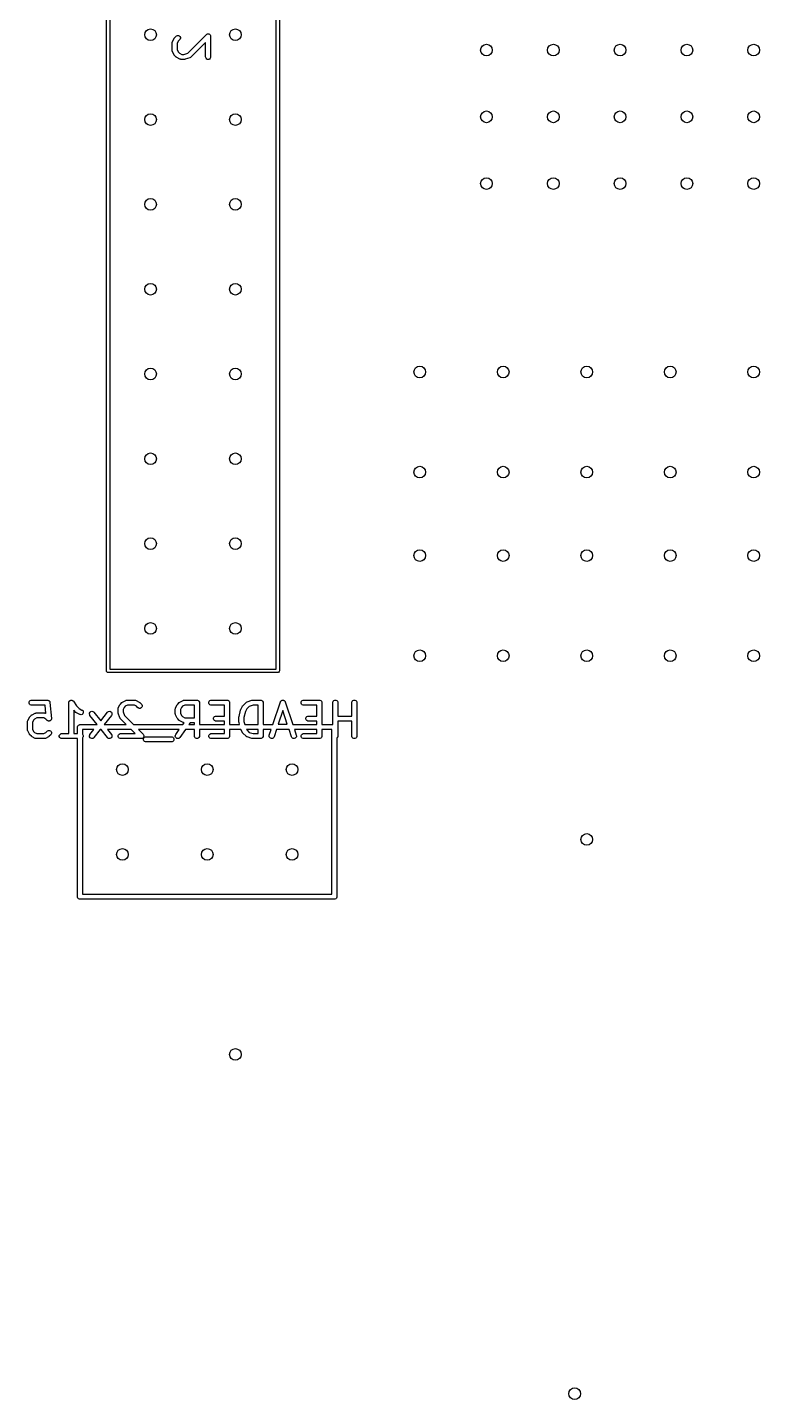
# Model space of a CAD drawing. Extents: x -1.03 to -0.06, y 0.08 to 3.3.
# Drawn here: x -1.025 to -0.162, y 0.082 to 1.699 of the extents above; entities that cross this region are included whole.
import ezdxf

# ---------------------------------------------------------------- set-up
doc = ezdxf.new("R2010")
doc.units = 0
doc.header["$MEASUREMENT"] = 0
doc.layers.add('BLACK', color=7, linetype='CONTINUOUS')

msp = doc.modelspace()

# ---------------------------------------------------------------- linework, layer by layer
at = {"layer": 'BLACK', "linetype": 'CONTINUOUS'}
for p, q in [((-0.7323, 0.9427), (-0.7323, 2.4388)), ((-0.7283, 2.4407), (-0.7283, 0.9407)), ((-0.9323, 0.9407), (-0.9323, 2.4014)), ((-0.9283, 2.4006), (-0.9283, 0.9427)), ((-0.8546, 1.6822), (-0.8544, 1.6827)), ((-0.8544, 1.6827), (-0.8525, 1.6864)), ((-0.8525, 1.6864), (-0.8524, 1.6867)), ((-0.8524, 1.6867), (-0.8524, 1.6868)), ((-0.8524, 1.6868), (-0.8523, 1.6868)), ((-0.8523, 1.6868), (-0.8522, 1.6869)), ((-0.8522, 1.687), (-0.852, 1.6872)), ((-0.8522, 1.6869), (-0.8522, 1.687)), ((-0.852, 1.6872), (-0.8501, 1.6891)), ((-0.8501, 1.6891), (-0.8497, 1.6895)), ((-0.8497, 1.6895), (-0.8486, 1.6899)), ((-0.8475, 1.6834), (-0.8488, 1.6807)), ((-0.8486, 1.6899), (-0.8475, 1.6899)), ((-0.8475, 1.6899), (-0.8464, 1.6895)), ((-0.8459, 1.6849), (-0.8475, 1.6834)), ((-0.8464, 1.6895), (-0.8456, 1.6886)), ((-0.8456, 1.6854), (-0.8459, 1.6849)), ((-0.8456, 1.6886), (-0.8451, 1.6876)), ((-0.8451, 1.6864), (-0.8456, 1.6854)), ((-0.8451, 1.6876), (-0.8451, 1.6864)), ((-0.8365, 1.669), (-0.8145, 1.691)), ((-0.8145, 1.691), (-0.814, 1.6913)), ((-0.814, 1.6913), (-0.8133, 1.6916)), ((-0.8133, 1.6916), (-0.813, 1.6918)), ((-0.813, 1.6918), (-0.8118, 1.6918)), ((-0.8118, 1.6918), (-0.8108, 1.6913)), ((-0.8108, 1.6913), (-0.81, 1.6905)), ((-0.81, 1.6905), (-0.8097, 1.6899)), ((-0.8097, 1.6899), (-0.8095, 1.6894)), ((-0.8095, 1.6894), (-0.8095, 1.6889)), ((-0.8095, 1.6889), (-0.8095, 1.6645)), ((-0.8547, 1.6814), (-0.8547, 1.682)), ((-0.8547, 1.682), (-0.8546, 1.682)), ((-0.8547, 1.672), (-0.8547, 1.6814)), ((-0.8547, 1.6714), (-0.8547, 1.672)), ((-0.8546, 1.6713), (-0.8547, 1.6714)), ((-0.8546, 1.682), (-0.8546, 1.6822)), ((-0.8546, 1.6712), (-0.8546, 1.6713)), ((-0.8544, 1.6707), (-0.8546, 1.6712)), ((-0.8525, 1.6669), (-0.8544, 1.6707)), ((-0.8524, 1.6667), (-0.8525, 1.6669)), ((-0.8524, 1.6666), (-0.8524, 1.6667)), ((-0.8523, 1.6665), (-0.8524, 1.6666)), ((-0.8522, 1.6664), (-0.8523, 1.6665)), ((-0.852, 1.6662), (-0.8522, 1.6664)), ((-0.8522, 1.6664), (-0.8522, 1.6664)), ((-0.8488, 1.6807), (-0.8488, 1.6727)), ((-0.8488, 1.6727), (-0.8475, 1.67)), ((-0.8475, 1.67), (-0.8463, 1.6688)), ((-0.8463, 1.6688), (-0.8436, 1.6675)), ((-0.8436, 1.6675), (-0.841, 1.6675)), ((-0.841, 1.6675), (-0.8365, 1.669)), ((-0.8154, 1.6817), (-0.8328, 1.6643)), ((-0.8154, 1.6645), (-0.8154, 1.6817)), ((-0.8501, 1.6643), (-0.852, 1.6662)), ((-0.8499, 1.6641), (-0.8501, 1.6643)), ((-0.8498, 1.664), (-0.8499, 1.6641)), ((-0.8497, 1.6639), (-0.8498, 1.664)), ((-0.8498, 1.664), (-0.8498, 1.664)), ((-0.8496, 1.6639), (-0.8497, 1.6639)), ((-0.8493, 1.6637), (-0.8496, 1.6639)), ((-0.8456, 1.6619), (-0.8493, 1.6637)), ((-0.8451, 1.6617), (-0.8456, 1.6619)), ((-0.845, 1.6616), (-0.8451, 1.6617)), ((-0.8449, 1.6616), (-0.845, 1.6616)), ((-0.8443, 1.6615), (-0.8449, 1.6616)), ((-0.8405, 1.6615), (-0.8443, 1.6615)), ((-0.8402, 1.6616), (-0.8405, 1.6615)), ((-0.8401, 1.6616), (-0.8402, 1.6616)), ((-0.8402, 1.6616), (-0.8402, 1.6616)), ((-0.84, 1.6616), (-0.8401, 1.6616)), ((-0.8399, 1.6616), (-0.84, 1.6616)), ((-0.8396, 1.6617), (-0.8399, 1.6616)), ((-0.834, 1.6636), (-0.8396, 1.6617)), ((-0.8334, 1.6638), (-0.834, 1.6636)), ((-0.8333, 1.6639), (-0.8334, 1.6639)), ((-0.8334, 1.6639), (-0.8334, 1.6638)), ((-0.8328, 1.6643), (-0.8333, 1.6639)), ((-0.8153, 1.6639), (-0.8154, 1.6645)), ((-0.8149, 1.6629), (-0.8153, 1.6639)), ((-0.814, 1.662), (-0.8149, 1.6629)), ((-0.813, 1.6616), (-0.814, 1.662)), ((-0.8118, 1.6616), (-0.813, 1.6616)), ((-0.8108, 1.662), (-0.8118, 1.6616)), ((-0.81, 1.6629), (-0.8108, 1.662)), ((-0.8095, 1.6639), (-0.81, 1.6629)), ((-0.8095, 1.6645), (-0.8095, 1.6639)), ((-0.9321, 0.94), (-0.9323, 0.9407)), ((-0.9311, 0.9389), (-0.9321, 0.94)), ((-0.9303, 0.9388), (-0.9311, 0.9389)), ((-0.7303, 0.9388), (-0.9303, 0.9388)), ((-0.9283, 0.9427), (-0.7323, 0.9427)), ((-0.7296, 0.9389), (-0.7303, 0.9388)), ((-0.7285, 0.94), (-0.7296, 0.9389)), ((-0.7283, 0.9407), (-0.7285, 0.94)), ((-1.0222, 0.9056), (-1.0212, 0.9061)), ((-1.0212, 0.9061), (-1.0206, 0.9061)), ((-1.0206, 0.9061), (-1.0019, 0.9061)), ((-1.0019, 0.9061), (-1.0016, 0.9061)), ((-1.0016, 0.9061), (-1.0016, 0.9061)), ((-1.0016, 0.9061), (-1.0015, 0.9061)), ((-1.0015, 0.9061), (-1.0013, 0.9061)), ((-1.0013, 0.9061), (-1.0009, 0.9059)), ((-0.9749, 0.9059), (-0.9746, 0.9059)), ((-0.9746, 0.9059), (-0.9743, 0.9061)), ((-0.9743, 0.9061), (-0.974, 0.9061)), ((-0.974, 0.9061), (-0.9737, 0.9061)), ((-0.9737, 0.9061), (-0.9734, 0.9061)), ((-0.9734, 0.9061), (-0.9732, 0.9061)), ((-0.9732, 0.9061), (-0.9729, 0.9059)), ((-0.9729, 0.9059), (-0.9726, 0.9059)), ((-0.9094, 0.9058), (-0.9089, 0.906)), ((-0.9089, 0.906), (-0.9088, 0.906)), ((-0.9088, 0.906), (-0.9087, 0.9061)), ((-0.9087, 0.9061), (-0.9081, 0.9061)), ((-0.9081, 0.9061), (-0.8987, 0.9061)), ((-0.8987, 0.9061), (-0.8982, 0.9061)), ((-0.8982, 0.9061), (-0.8981, 0.906)), ((-0.8981, 0.906), (-0.898, 0.906)), ((-0.898, 0.906), (-0.8974, 0.9058)), ((-0.8419, 0.9058), (-0.8414, 0.906)), ((-0.8414, 0.906), (-0.8413, 0.906)), ((-0.8413, 0.906), (-0.8412, 0.9061)), ((-0.8412, 0.9061), (-0.8406, 0.9061)), ((-0.8406, 0.9061), (-0.8256, 0.9061)), ((-0.8256, 0.9061), (-0.8251, 0.9061)), ((-0.8251, 0.9061), (-0.824, 0.9056)), ((-0.8104, 0.9056), (-0.8093, 0.9061)), ((-0.8093, 0.9061), (-0.8088, 0.9061)), ((-0.8088, 0.9061), (-0.79, 0.9061)), ((-0.79, 0.9061), (-0.7894, 0.9061)), ((-0.7894, 0.9061), (-0.7884, 0.9056)), ((-0.7666, 0.9041), (-0.7609, 0.906)), ((-0.7609, 0.906), (-0.7607, 0.906)), ((-0.7607, 0.906), (-0.7606, 0.9061)), ((-0.7606, 0.9061), (-0.7605, 0.9061)), ((-0.7605, 0.9061), (-0.7604, 0.9061)), ((-0.7604, 0.9061), (-0.7603, 0.9061)), ((-0.7603, 0.9061), (-0.76, 0.9061)), ((-0.76, 0.9061), (-0.7506, 0.9061)), ((-0.7506, 0.9061), (-0.7501, 0.9061)), ((-0.7501, 0.9061), (-0.749, 0.9056)), ((-0.7255, 0.9058), (-0.7252, 0.906)), ((-0.7252, 0.906), (-0.725, 0.906)), ((-0.725, 0.906), (-0.7248, 0.9061)), ((-0.7248, 0.9061), (-0.7244, 0.9061)), ((-0.7244, 0.9061), (-0.724, 0.9061)), ((-0.724, 0.9061), (-0.7238, 0.906)), ((-0.7238, 0.906), (-0.7236, 0.906)), ((-0.7236, 0.906), (-0.7233, 0.9058)), ((-0.7017, 0.9056), (-0.7006, 0.9061)), ((-0.7006, 0.9061), (-0.7, 0.9061)), ((-0.7, 0.9061), (-0.6813, 0.9061)), ((-0.6813, 0.9061), (-0.6807, 0.9061)), ((-0.6807, 0.9061), (-0.6796, 0.9056)), ((-0.6642, 0.9056), (-0.6631, 0.9061)), ((-0.6631, 0.9061), (-0.6619, 0.9061)), ((-0.6619, 0.9061), (-0.6609, 0.9056)), ((-0.6417, 0.9056), (-0.6406, 0.9061)), ((-0.6406, 0.9061), (-0.6395, 0.9061)), ((-0.6395, 0.9061), (-0.6384, 0.9056)), ((-1.0235, 0.9037), (-1.0231, 0.9048)), ((-1.0235, 0.9026), (-1.0235, 0.9037)), ((-1.0231, 0.9015), (-1.0235, 0.9026)), ((-1.0231, 0.9048), (-1.0222, 0.9056)), ((-1.0222, 0.9007), (-1.0231, 0.9015)), ((-1.0212, 0.9003), (-1.0222, 0.9007)), ((-1.0206, 0.9002), (-1.0212, 0.9003)), ((-1.0045, 0.9002), (-1.0206, 0.9002)), ((-1.02, 0.8889), (-1.0163, 0.8908)), ((-1.0163, 0.8908), (-1.0158, 0.891)), ((-1.0158, 0.891), (-1.0157, 0.891)), ((-1.0157, 0.891), (-1.0156, 0.8911)), ((-1.0156, 0.8911), (-1.015, 0.8911)), ((-1.015, 0.8911), (-1.0056, 0.8911)), ((-1.0056, 0.8911), (-1.005, 0.8911)), ((-1.005, 0.8911), (-1.0049, 0.891)), ((-1.0049, 0.891), (-1.0048, 0.891)), ((-1.0048, 0.891), (-1.0043, 0.8908)), ((-1.0036, 0.8904), (-1.0045, 0.9002)), ((-1.0043, 0.8908), (-1.0036, 0.8904)), ((-1.0009, 0.9059), (-1.0005, 0.9058)), ((-1.0005, 0.9058), (-1.0004, 0.9057)), ((-1.0004, 0.9057), (-1.0002, 0.9056)), ((-1.0002, 0.9056), (-0.9999, 0.9053)), ((-0.9999, 0.9053), (-0.9996, 0.905)), ((-0.9996, 0.905), (-0.9995, 0.9049)), ((-0.9995, 0.9049), (-0.9994, 0.9048)), ((-0.9994, 0.9048), (-0.9992, 0.9044)), ((-0.9992, 0.9044), (-0.999, 0.904)), ((-0.999, 0.904), (-0.999, 0.9038)), ((-0.999, 0.9038), (-0.999, 0.9037)), ((-0.999, 0.9037), (-0.999, 0.9037)), ((-0.999, 0.9037), (-0.9989, 0.9035)), ((-0.9989, 0.9035), (-0.997, 0.8847)), ((-0.9767, 0.9032), (-0.9766, 0.9037)), ((-0.9767, 0.8667), (-0.9767, 0.9032)), ((-0.9767, 0.9032), (-0.9767, 0.9032)), ((-0.9767, 0.9032), (-0.9767, 0.9032)), ((-0.9767, 0.9032), (-0.9767, 0.9032)), ((-0.9766, 0.9037), (-0.9765, 0.904)), ((-0.9765, 0.9043), (-0.9763, 0.9045)), ((-0.9765, 0.904), (-0.9765, 0.9043)), ((-0.9763, 0.9045), (-0.9762, 0.9048)), ((-0.9762, 0.9048), (-0.976, 0.905)), ((-0.976, 0.905), (-0.9758, 0.9052)), ((-0.9758, 0.9052), (-0.9756, 0.9054)), ((-0.9756, 0.9054), (-0.9754, 0.9056)), ((-0.9754, 0.9056), (-0.9751, 0.9057)), ((-0.9751, 0.9057), (-0.9749, 0.9059)), ((-0.9726, 0.9059), (-0.9724, 0.9057)), ((-0.9724, 0.9057), (-0.9721, 0.9056)), ((-0.9721, 0.9056), (-0.9719, 0.9054)), ((-0.9719, 0.9054), (-0.9716, 0.9052)), ((-0.9716, 0.9052), (-0.9713, 0.9048)), ((-0.9713, 0.9048), (-0.9713, 0.9048)), ((-0.9713, 0.9048), (-0.9713, 0.9048)), ((-0.9713, 0.9048), (-0.9713, 0.9048)), ((-0.9713, 0.9048), (-0.9677, 0.8994)), ((-0.9683, 0.8917), (-0.9708, 0.8942)), ((-0.9708, 0.8942), (-0.9708, 0.8667)), ((-0.9681, 0.8915), (-0.9683, 0.8917)), ((-0.968, 0.8915), (-0.9681, 0.8915)), ((-0.968, 0.8914), (-0.968, 0.8915)), ((-0.9679, 0.8913), (-0.968, 0.8914)), ((-0.9678, 0.8913), (-0.9679, 0.8913)), ((-0.9676, 0.8911), (-0.9678, 0.8913)), ((-0.9677, 0.8994), (-0.9645, 0.8962)), ((-0.9638, 0.8893), (-0.9676, 0.8911)), ((-0.9645, 0.8962), (-0.9612, 0.8945)), ((-0.9612, 0.8945), (-0.9607, 0.8942)), ((-0.9602, 0.8901), (-0.961, 0.8893)), ((-0.9607, 0.8942), (-0.9599, 0.8934)), ((-0.9596, 0.8911), (-0.9602, 0.8901)), ((-0.9599, 0.8934), (-0.9596, 0.8923)), ((-0.9596, 0.8923), (-0.9596, 0.8911)), ((-0.9523, 0.8898), (-0.9522, 0.891)), ((-0.952, 0.8887), (-0.9523, 0.8898)), ((-0.9522, 0.891), (-0.9516, 0.892)), ((-0.9516, 0.892), (-0.9507, 0.8927)), ((-0.9507, 0.8927), (-0.9496, 0.893)), ((-0.9496, 0.893), (-0.9484, 0.8928)), ((-0.9484, 0.8928), (-0.9474, 0.8923)), ((-0.9474, 0.8923), (-0.947, 0.8919)), ((-0.947, 0.8919), (-0.9391, 0.8817)), ((-0.9391, 0.8817), (-0.9311, 0.8919)), ((-0.9311, 0.8919), (-0.9307, 0.8923)), ((-0.9307, 0.8923), (-0.9297, 0.8928)), ((-0.9297, 0.8928), (-0.9285, 0.893)), ((-0.9285, 0.893), (-0.9274, 0.8927)), ((-0.9274, 0.8927), (-0.9265, 0.892)), ((-0.9265, 0.892), (-0.9259, 0.891)), ((-0.9258, 0.8898), (-0.9261, 0.8887)), ((-0.9259, 0.891), (-0.9258, 0.8898)), ((-0.9186, 0.8957), (-0.9185, 0.8962)), ((-0.9186, 0.8919), (-0.9186, 0.8957)), ((-0.9185, 0.8916), (-0.9186, 0.8919)), ((-0.9185, 0.8964), (-0.9183, 0.897)), ((-0.9185, 0.8963), (-0.9185, 0.8964)), ((-0.9185, 0.8962), (-0.9185, 0.8963)), ((-0.9185, 0.8915), (-0.9185, 0.8916)), ((-0.9185, 0.8914), (-0.9185, 0.8915)), ((-0.9185, 0.8913), (-0.9185, 0.8914)), ((-0.9184, 0.891), (-0.9185, 0.8913)), ((-0.9185, 0.8913), (-0.9185, 0.8913)), ((-0.9165, 0.8854), (-0.9184, 0.891)), ((-0.9183, 0.897), (-0.9164, 0.9007)), ((-0.9164, 0.9007), (-0.9162, 0.901)), ((-0.9162, 0.901), (-0.9161, 0.9011)), ((-0.9162, 0.901), (-0.9162, 0.901)), ((-0.9161, 0.9012), (-0.916, 0.9013)), ((-0.9161, 0.9011), (-0.9161, 0.9012)), ((-0.916, 0.9013), (-0.9158, 0.9015)), ((-0.9158, 0.9015), (-0.914, 0.9034)), ((-0.914, 0.9034), (-0.9137, 0.9036)), ((-0.9137, 0.9036), (-0.9136, 0.9037)), ((-0.9137, 0.9036), (-0.9137, 0.9036)), ((-0.9136, 0.9037), (-0.9135, 0.9037)), ((-0.9135, 0.9037), (-0.9134, 0.9038)), ((-0.9134, 0.9038), (-0.9132, 0.9039)), ((-0.9132, 0.9039), (-0.9094, 0.9058)), ((-0.9113, 0.8977), (-0.9127, 0.895)), ((-0.9127, 0.895), (-0.9127, 0.8924)), ((-0.9127, 0.8924), (-0.9112, 0.8879)), ((-0.9101, 0.8989), (-0.9113, 0.8977)), ((-0.9074, 0.9002), (-0.9101, 0.8989)), ((-0.8994, 0.9002), (-0.9074, 0.9002)), ((-0.8967, 0.8989), (-0.8994, 0.9002)), ((-0.8974, 0.9058), (-0.8937, 0.9039)), ((-0.8952, 0.8973), (-0.8967, 0.8989)), ((-0.8948, 0.897), (-0.8952, 0.8973)), ((-0.8937, 0.8965), (-0.8948, 0.897)), ((-0.8937, 0.9039), (-0.8934, 0.9038)), ((-0.8925, 0.8965), (-0.8937, 0.8965)), ((-0.8934, 0.9038), (-0.8934, 0.9037)), ((-0.8934, 0.9037), (-0.8933, 0.9037)), ((-0.8933, 0.9037), (-0.8932, 0.9036)), ((-0.8932, 0.9036), (-0.8931, 0.9036)), ((-0.8931, 0.9036), (-0.8929, 0.9034)), ((-0.8929, 0.9034), (-0.891, 0.9015)), ((-0.8915, 0.897), (-0.8925, 0.8965)), ((-0.8907, 0.8978), (-0.8915, 0.897)), ((-0.891, 0.9015), (-0.8907, 0.901)), ((-0.8907, 0.901), (-0.8902, 0.9)), ((-0.8902, 0.8988), (-0.8907, 0.8978)), ((-0.8902, 0.9), (-0.8902, 0.8988)), ((-0.8511, 0.8957), (-0.851, 0.8962)), ((-0.8511, 0.89), (-0.8511, 0.8957)), ((-0.851, 0.8895), (-0.8511, 0.89)), ((-0.851, 0.8964), (-0.8508, 0.897)), ((-0.851, 0.8963), (-0.851, 0.8964)), ((-0.851, 0.8962), (-0.851, 0.8963)), ((-0.8508, 0.897), (-0.8489, 0.9007)), ((-0.8489, 0.9007), (-0.8487, 0.901)), ((-0.8487, 0.901), (-0.8486, 0.9011)), ((-0.8487, 0.901), (-0.8487, 0.901)), ((-0.8486, 0.9012), (-0.8485, 0.9013)), ((-0.8486, 0.9011), (-0.8486, 0.9012)), ((-0.8485, 0.9013), (-0.8483, 0.9015)), ((-0.8483, 0.9015), (-0.8465, 0.9034)), ((-0.8465, 0.9034), (-0.8462, 0.9036)), ((-0.8462, 0.9036), (-0.8461, 0.9037)), ((-0.8462, 0.9036), (-0.8462, 0.9036)), ((-0.8461, 0.9037), (-0.846, 0.9037)), ((-0.846, 0.9037), (-0.8459, 0.9038)), ((-0.8459, 0.9038), (-0.8457, 0.9039)), ((-0.8457, 0.9039), (-0.8419, 0.9058)), ((-0.8438, 0.8977), (-0.8452, 0.895)), ((-0.8452, 0.895), (-0.8452, 0.8907)), ((-0.8452, 0.8907), (-0.8438, 0.888)), ((-0.8426, 0.8989), (-0.8438, 0.8977)), ((-0.8399, 0.9002), (-0.8426, 0.8989)), ((-0.8286, 0.9002), (-0.8399, 0.9002)), ((-0.8286, 0.8855), (-0.8286, 0.9002)), ((-0.824, 0.9056), (-0.8232, 0.9048)), ((-0.8232, 0.9048), (-0.8227, 0.9037)), ((-0.8227, 0.9037), (-0.8227, 0.9032)), ((-0.8227, 0.9032), (-0.8227, 0.8773)), ((-0.8117, 0.9037), (-0.8112, 0.9048)), ((-0.8117, 0.9026), (-0.8117, 0.9037)), ((-0.8112, 0.9015), (-0.8117, 0.9026)), ((-0.8112, 0.9048), (-0.8104, 0.9056)), ((-0.8104, 0.9007), (-0.8112, 0.9015)), ((-0.8093, 0.9003), (-0.8104, 0.9007)), ((-0.8088, 0.9002), (-0.8093, 0.9003)), ((-0.793, 0.9002), (-0.8088, 0.9002)), ((-0.793, 0.8874), (-0.793, 0.9002)), ((-0.7884, 0.9056), (-0.7876, 0.9048)), ((-0.7876, 0.9048), (-0.7871, 0.9037)), ((-0.7871, 0.9037), (-0.7871, 0.9032)), ((-0.7871, 0.9032), (-0.7871, 0.8773)), ((-0.776, 0.887), (-0.7741, 0.8945)), ((-0.7741, 0.8946), (-0.774, 0.8948)), ((-0.7741, 0.8945), (-0.7741, 0.8946)), ((-0.7741, 0.8945), (-0.7741, 0.8945)), ((-0.774, 0.8948), (-0.7739, 0.895)), ((-0.7739, 0.8951), (-0.772, 0.8989)), ((-0.7739, 0.895), (-0.7739, 0.8951)), ((-0.7739, 0.8951), (-0.7739, 0.8951)), ((-0.772, 0.8989), (-0.7719, 0.8991)), ((-0.7719, 0.8991), (-0.7718, 0.8992)), ((-0.7718, 0.8992), (-0.7718, 0.8993)), ((-0.7718, 0.8993), (-0.7717, 0.8993)), ((-0.7717, 0.8994), (-0.7715, 0.8996)), ((-0.7717, 0.8993), (-0.7717, 0.8994)), ((-0.7715, 0.8996), (-0.7677, 0.9034)), ((-0.7685, 0.8928), (-0.7702, 0.8859)), ((-0.767, 0.8958), (-0.7685, 0.8928)), ((-0.7677, 0.9034), (-0.7673, 0.9037)), ((-0.7673, 0.9037), (-0.7672, 0.9038)), ((-0.7672, 0.9038), (-0.7671, 0.9038)), ((-0.7671, 0.9038), (-0.7666, 0.9041)), ((-0.764, 0.8987), (-0.767, 0.8958)), ((-0.7595, 0.9002), (-0.764, 0.8987)), ((-0.7536, 0.9002), (-0.7595, 0.9002)), ((-0.7536, 0.8773), (-0.7536, 0.9002)), ((-0.749, 0.9056), (-0.7482, 0.9048)), ((-0.7482, 0.9048), (-0.7477, 0.9037)), ((-0.7477, 0.9037), (-0.7477, 0.9032)), ((-0.7477, 0.9032), (-0.7477, 0.8773)), ((-0.7361, 0.8773), (-0.7272, 0.9041)), ((-0.7244, 0.8938), (-0.7297, 0.878)), ((-0.7272, 0.9041), (-0.727, 0.9046)), ((-0.727, 0.9046), (-0.7268, 0.9048)), ((-0.7268, 0.9048), (-0.7267, 0.905)), ((-0.7267, 0.905), (-0.7264, 0.9052)), ((-0.7264, 0.9052), (-0.7262, 0.9055)), ((-0.7262, 0.9055), (-0.726, 0.9056)), ((-0.726, 0.9056), (-0.7259, 0.9057)), ((-0.7259, 0.9057), (-0.7255, 0.9058)), ((-0.7191, 0.878), (-0.7244, 0.8938)), ((-0.7233, 0.9058), (-0.7229, 0.9057)), ((-0.7229, 0.9057), (-0.7228, 0.9056)), ((-0.7228, 0.9056), (-0.7226, 0.9055)), ((-0.7226, 0.9055), (-0.7223, 0.9052)), ((-0.7223, 0.9052), (-0.7221, 0.905)), ((-0.7221, 0.905), (-0.722, 0.9048)), ((-0.722, 0.9048), (-0.7218, 0.9046)), ((-0.7218, 0.9046), (-0.7216, 0.9041)), ((-0.7216, 0.9041), (-0.7127, 0.8773)), ((-0.7029, 0.9037), (-0.7025, 0.9048)), ((-0.7029, 0.9026), (-0.7029, 0.9037)), ((-0.7025, 0.9015), (-0.7029, 0.9026)), ((-0.7025, 0.9048), (-0.7017, 0.9056)), ((-0.7017, 0.9007), (-0.7025, 0.9015)), ((-0.7006, 0.9003), (-0.7017, 0.9007)), ((-0.7, 0.9002), (-0.7006, 0.9003)), ((-0.6842, 0.9002), (-0.7, 0.9002)), ((-0.6842, 0.8874), (-0.6842, 0.9002)), ((-0.6796, 0.9056), (-0.6788, 0.9048)), ((-0.6788, 0.9048), (-0.6784, 0.9037)), ((-0.6784, 0.9037), (-0.6783, 0.9032)), ((-0.6783, 0.9032), (-0.6783, 0.8773)), ((-0.6655, 0.9032), (-0.6654, 0.9037)), ((-0.6655, 0.8773), (-0.6655, 0.9032)), ((-0.6654, 0.9037), (-0.665, 0.9048)), ((-0.665, 0.9048), (-0.6642, 0.9056)), ((-0.6609, 0.9056), (-0.6601, 0.9048)), ((-0.6601, 0.9048), (-0.6596, 0.9037)), ((-0.6596, 0.9037), (-0.6596, 0.9032)), ((-0.6596, 0.9032), (-0.6596, 0.8874)), ((-0.643, 0.9032), (-0.6429, 0.9037)), ((-0.643, 0.8874), (-0.643, 0.9032)), ((-0.6429, 0.9037), (-0.6425, 0.9048)), ((-0.6425, 0.9048), (-0.6417, 0.9056)), ((-0.6384, 0.9056), (-0.6376, 0.9048)), ((-0.6376, 0.9048), (-0.6371, 0.9037)), ((-0.6371, 0.9037), (-0.6371, 0.9032)), ((-0.6371, 0.9032), (-0.6371, 0.8638)), ((-1.0254, 0.8812), (-1.0253, 0.8813)), ((-1.0254, 0.8807), (-1.0254, 0.8812)), ((-1.0254, 0.8713), (-1.0254, 0.8807)), ((-1.0253, 0.8814), (-1.0251, 0.882)), ((-1.0253, 0.8813), (-1.0253, 0.8814)), ((-1.0251, 0.882), (-1.0232, 0.8857)), ((-1.0232, 0.8857), (-1.0231, 0.886)), ((-1.0231, 0.886), (-1.023, 0.8861)), ((-1.0231, 0.886), (-1.0231, 0.886)), ((-1.023, 0.8861), (-1.0229, 0.8862)), ((-1.0229, 0.8863), (-1.0227, 0.8865)), ((-1.0229, 0.8862), (-1.0229, 0.8863)), ((-1.0227, 0.8865), (-1.0208, 0.8884)), ((-1.0208, 0.8884), (-1.0206, 0.8886)), ((-1.0206, 0.8886), (-1.0205, 0.8886)), ((-1.0205, 0.8886), (-1.0205, 0.8887)), ((-1.0205, 0.8887), (-1.0204, 0.8887)), ((-1.0204, 0.8887), (-1.0203, 0.8888)), ((-1.0203, 0.8888), (-1.02, 0.8889)), ((-1.0182, 0.8827), (-1.0195, 0.88)), ((-1.0195, 0.88), (-1.0195, 0.872)), ((-1.017, 0.8839), (-1.0182, 0.8827)), ((-1.0143, 0.8852), (-1.017, 0.8839)), ((-1.0063, 0.8852), (-1.0143, 0.8852)), ((-1.0036, 0.8839), (-1.0063, 0.8852)), ((-1.0021, 0.8823), (-1.0036, 0.8839)), ((-1.0016, 0.882), (-1.0021, 0.8823)), ((-1.0015, 0.8819), (-1.0016, 0.882)), ((-1.0014, 0.8818), (-1.0015, 0.8819)), ((-1.001, 0.8817), (-1.0014, 0.8818)), ((-1.0006, 0.8815), (-1.001, 0.8817)), ((-1.0004, 0.8815), (-1.0006, 0.8815)), ((-1.0003, 0.8815), (-1.0004, 0.8815)), ((-0.9998, 0.8815), (-1.0003, 0.8815)), ((-0.9994, 0.8815), (-0.9998, 0.8815)), ((-0.9993, 0.8816), (-0.9994, 0.8815)), ((-0.9991, 0.8816), (-0.9993, 0.8816)), ((-0.9987, 0.8818), (-0.9991, 0.8816)), ((-0.9983, 0.882), (-0.9987, 0.8818)), ((-0.9982, 0.8821), (-0.9983, 0.882)), ((-0.9981, 0.8821), (-0.9982, 0.8821)), ((-0.9978, 0.8825), (-0.9981, 0.8821)), ((-0.9975, 0.8828), (-0.9978, 0.8825)), ((-0.9974, 0.883), (-0.9975, 0.8829)), ((-0.9975, 0.8829), (-0.9975, 0.8828)), ((-0.9973, 0.8834), (-0.9974, 0.883)), ((-0.9971, 0.8838), (-0.9973, 0.8834)), ((-0.997, 0.8841), (-0.9971, 0.884)), ((-0.9971, 0.884), (-0.9971, 0.8838)), ((-0.997, 0.8847), (-0.997, 0.8841)), ((-0.9665, 0.8743), (-0.9664, 0.8749)), ((-0.9665, 0.8667), (-0.9665, 0.8743)), ((-0.9664, 0.8749), (-0.966, 0.876)), ((-0.966, 0.876), (-0.9652, 0.8768)), ((-0.9652, 0.8768), (-0.9641, 0.8772)), ((-0.9641, 0.8772), (-0.9635, 0.8773)), ((-0.9633, 0.8891), (-0.9638, 0.8893)), ((-0.9635, 0.8773), (-0.9431, 0.8773)), ((-0.9621, 0.889), (-0.9633, 0.8891)), ((-0.961, 0.8893), (-0.9621, 0.889)), ((-0.9517, 0.8882), (-0.952, 0.8887)), ((-0.9431, 0.8773), (-0.9517, 0.8882)), ((-0.9264, 0.8882), (-0.935, 0.8773)), ((-0.935, 0.8773), (-0.9089, 0.8773)), ((-0.9261, 0.8887), (-0.9264, 0.8882)), ((-0.9163, 0.8848), (-0.9165, 0.8854)), ((-0.9162, 0.8847), (-0.9163, 0.8848)), ((-0.9162, 0.8846), (-0.9162, 0.8847)), ((-0.9158, 0.8842), (-0.9162, 0.8846)), ((-0.9089, 0.8773), (-0.9158, 0.8842)), ((-0.9112, 0.8879), (-0.9006, 0.8773)), ((-0.9006, 0.8773), (-0.8423, 0.8773)), ((-0.851, 0.8894), (-0.851, 0.8895)), ((-0.851, 0.8893), (-0.851, 0.8894)), ((-0.8508, 0.8887), (-0.851, 0.8893)), ((-0.8489, 0.885), (-0.8508, 0.8887)), ((-0.8487, 0.8847), (-0.8489, 0.885)), ((-0.8487, 0.8846), (-0.8487, 0.8847)), ((-0.8486, 0.8846), (-0.8487, 0.8846)), ((-0.8486, 0.8845), (-0.8486, 0.8846)), ((-0.8485, 0.8844), (-0.8486, 0.8845)), ((-0.8483, 0.8842), (-0.8485, 0.8844)), ((-0.8465, 0.8823), (-0.8483, 0.8842)), ((-0.8462, 0.8821), (-0.8465, 0.8823)), ((-0.8461, 0.882), (-0.8462, 0.8821)), ((-0.8462, 0.8821), (-0.8462, 0.8821)), ((-0.846, 0.882), (-0.8461, 0.882)), ((-0.8459, 0.8819), (-0.846, 0.882)), ((-0.8457, 0.8818), (-0.8459, 0.8819)), ((-0.8419, 0.8799), (-0.8457, 0.8818)), ((-0.8438, 0.888), (-0.8426, 0.8868)), ((-0.8426, 0.8868), (-0.8399, 0.8855)), ((-0.8423, 0.8773), (-0.8407, 0.8796)), ((-0.8414, 0.8797), (-0.8419, 0.8799)), ((-0.8413, 0.8797), (-0.8414, 0.8797)), ((-0.8412, 0.8796), (-0.8413, 0.8797)), ((-0.8407, 0.8796), (-0.8412, 0.8796)), ((-0.8399, 0.8855), (-0.8286, 0.8855)), ((-0.8335, 0.8796), (-0.8351, 0.8773)), ((-0.8351, 0.8773), (-0.8286, 0.8773)), ((-0.8286, 0.8796), (-0.8335, 0.8796)), ((-0.8286, 0.8773), (-0.8286, 0.8796)), ((-0.8227, 0.8773), (-0.793, 0.8773)), ((-0.806, 0.885), (-0.8056, 0.886)), ((-0.806, 0.8838), (-0.806, 0.885)), ((-0.8056, 0.8828), (-0.806, 0.8838)), ((-0.8056, 0.886), (-0.8048, 0.8869)), ((-0.8048, 0.882), (-0.8056, 0.8828)), ((-0.8048, 0.8869), (-0.8037, 0.8873)), ((-0.8037, 0.8815), (-0.8048, 0.882)), ((-0.8037, 0.8873), (-0.8031, 0.8874)), ((-0.8031, 0.8815), (-0.8037, 0.8815)), ((-0.8031, 0.8874), (-0.793, 0.8874)), ((-0.793, 0.8815), (-0.8031, 0.8815)), ((-0.793, 0.8773), (-0.793, 0.8815)), ((-0.7871, 0.8773), (-0.7753, 0.8773)), ((-0.7761, 0.8866), (-0.776, 0.8869)), ((-0.7761, 0.8864), (-0.7761, 0.8866)), ((-0.7761, 0.8863), (-0.7761, 0.8864)), ((-0.7761, 0.8864), (-0.7761, 0.8864)), ((-0.7761, 0.8807), (-0.7761, 0.8863)), ((-0.7761, 0.8806), (-0.7761, 0.8807)), ((-0.7761, 0.8805), (-0.7761, 0.8806)), ((-0.7761, 0.8803), (-0.7761, 0.8805)), ((-0.776, 0.8801), (-0.7761, 0.8803)), ((-0.776, 0.8869), (-0.776, 0.887)), ((-0.776, 0.8869), (-0.776, 0.8869)), ((-0.776, 0.88), (-0.776, 0.8801)), ((-0.776, 0.8799), (-0.776, 0.88)), ((-0.7753, 0.8773), (-0.776, 0.8799)), ((-0.7702, 0.8859), (-0.7702, 0.881)), ((-0.7702, 0.881), (-0.7693, 0.8773)), ((-0.7693, 0.8773), (-0.7536, 0.8773)), ((-0.7477, 0.8773), (-0.7361, 0.8773)), ((-0.7297, 0.878), (-0.7191, 0.878)), ((-0.7127, 0.8773), (-0.6842, 0.8773)), ((-0.6973, 0.885), (-0.6968, 0.886)), ((-0.6973, 0.8838), (-0.6973, 0.885)), ((-0.6968, 0.8828), (-0.6973, 0.8838)), ((-0.6968, 0.886), (-0.696, 0.8869)), ((-0.696, 0.882), (-0.6968, 0.8828)), ((-0.696, 0.8869), (-0.695, 0.8873)), ((-0.695, 0.8815), (-0.696, 0.882)), ((-0.695, 0.8873), (-0.6944, 0.8874)), ((-0.6944, 0.8815), (-0.695, 0.8815)), ((-0.6944, 0.8874), (-0.6842, 0.8874)), ((-0.6842, 0.8815), (-0.6944, 0.8815)), ((-0.6842, 0.8773), (-0.6842, 0.8815)), ((-0.6783, 0.8773), (-0.6655, 0.8773)), ((-0.6596, 0.8874), (-0.643, 0.8874)), ((-0.643, 0.8815), (-0.6596, 0.8815)), ((-0.6596, 0.8815), (-0.6596, 0.8638)), ((-0.643, 0.8638), (-0.643, 0.8815)), ((-1.0254, 0.8707), (-1.0254, 0.8713)), ((-1.0253, 0.8706), (-1.0254, 0.8707)), ((-1.0253, 0.8705), (-1.0253, 0.8706)), ((-1.0251, 0.87), (-1.0253, 0.8705)), ((-1.0232, 0.8662), (-1.0251, 0.87)), ((-1.0231, 0.866), (-1.0232, 0.8662)), ((-1.0231, 0.8659), (-1.0231, 0.866)), ((-1.023, 0.8658), (-1.0231, 0.8659)), ((-1.0229, 0.8657), (-1.023, 0.8658)), ((-1.0227, 0.8654), (-1.0229, 0.8657)), ((-1.0229, 0.8657), (-1.0229, 0.8657)), ((-1.0208, 0.8636), (-1.0227, 0.8654)), ((-1.0206, 0.8634), (-1.0208, 0.8636)), ((-1.0205, 0.8633), (-1.0206, 0.8634)), ((-1.0204, 0.8632), (-1.0205, 0.8633)), ((-1.0205, 0.8633), (-1.0205, 0.8633)), ((-1.0203, 0.8632), (-1.0204, 0.8632)), ((-1.02, 0.863), (-1.0203, 0.8632)), ((-1.0163, 0.8611), (-1.02, 0.863)), ((-1.0195, 0.872), (-1.0182, 0.8693)), ((-1.0182, 0.8693), (-1.017, 0.8681)), ((-1.017, 0.8681), (-1.0143, 0.8667)), ((-1.0158, 0.8609), (-1.0163, 0.8611)), ((-1.0157, 0.8609), (-1.0158, 0.8609)), ((-1.0156, 0.8609), (-1.0157, 0.8609)), ((-1.015, 0.8608), (-1.0156, 0.8609)), ((-1.0056, 0.8608), (-1.015, 0.8608)), ((-1.0143, 0.8667), (-1.0063, 0.8667)), ((-1.0063, 0.8667), (-1.0036, 0.8681)), ((-1.005, 0.8609), (-1.0056, 0.8608)), ((-1.0049, 0.8609), (-1.005, 0.8609)), ((-1.0048, 0.8609), (-1.0049, 0.8609)), ((-1.0043, 0.8611), (-1.0048, 0.8609)), ((-1.0005, 0.863), (-1.0043, 0.8611)), ((-1.0036, 0.8681), (-1.0021, 0.8696)), ((-1.0021, 0.8696), (-1.0016, 0.87)), ((-1.0016, 0.87), (-1.0006, 0.8704)), ((-1.0006, 0.8704), (-0.9994, 0.8704)), ((-1.0003, 0.8632), (-1.0005, 0.863)), ((-1.0002, 0.8632), (-1.0003, 0.8632)), ((-1.0001, 0.8633), (-1.0002, 0.8632)), ((-1, 0.8633), (-1.0001, 0.8633)), ((-0.9998, 0.8636), (-1, 0.8634)), ((-1, 0.8634), (-1, 0.8633)), ((-0.9979, 0.8654), (-0.9998, 0.8636)), ((-0.9994, 0.8704), (-0.9983, 0.87)), ((-0.9983, 0.87), (-0.9975, 0.8692)), ((-0.9975, 0.8659), (-0.9979, 0.8654)), ((-0.9975, 0.8692), (-0.9971, 0.8681)), ((-0.9971, 0.867), (-0.9975, 0.8659)), ((-0.9971, 0.8681), (-0.9971, 0.867)), ((-0.9879, 0.8644), (-0.9874, 0.8654)), ((-0.9879, 0.8632), (-0.9879, 0.8644)), ((-0.9874, 0.8621), (-0.9879, 0.8632)), ((-0.9874, 0.8654), (-0.9866, 0.8662)), ((-0.9866, 0.8613), (-0.9874, 0.8621)), ((-0.9866, 0.8662), (-0.9856, 0.8667)), ((-0.9856, 0.8609), (-0.9866, 0.8613)), ((-0.9856, 0.8667), (-0.985, 0.8667)), ((-0.985, 0.8608), (-0.9856, 0.8609)), ((-0.985, 0.8667), (-0.9767, 0.8667)), ((-0.9665, 0.8608), (-0.985, 0.8608)), ((-0.9708, 0.8667), (-0.9665, 0.8667)), ((-0.9665, 0.6743), (-0.9665, 0.8608)), ((-0.9471, 0.8714), (-0.9606, 0.8714)), ((-0.9606, 0.8714), (-0.9606, 0.866)), ((-0.9606, 0.866), (-0.96, 0.8654)), ((-0.96, 0.8621), (-0.9606, 0.8616)), ((-0.9606, 0.8616), (-0.9606, 0.6773)), ((-0.96, 0.8654), (-0.9596, 0.8644)), ((-0.9596, 0.8632), (-0.96, 0.8621)), ((-0.9596, 0.8644), (-0.9596, 0.8632)), ((-0.9523, 0.864), (-0.952, 0.8651)), ((-0.9522, 0.8629), (-0.9523, 0.864)), ((-0.9516, 0.8619), (-0.9522, 0.8629)), ((-0.952, 0.8651), (-0.9517, 0.8656)), ((-0.9517, 0.8656), (-0.9471, 0.8714)), ((-0.9507, 0.8612), (-0.9516, 0.8619)), ((-0.9496, 0.8608), (-0.9507, 0.8612)), ((-0.9484, 0.861), (-0.9496, 0.8608)), ((-0.9474, 0.8615), (-0.9484, 0.861)), ((-0.947, 0.862), (-0.9474, 0.8615)), ((-0.9396, 0.8714), (-0.947, 0.862)), ((-0.9385, 0.8714), (-0.9396, 0.8714)), ((-0.9311, 0.862), (-0.9385, 0.8714)), ((-0.9307, 0.8615), (-0.9311, 0.862)), ((-0.903, 0.8714), (-0.931, 0.8714)), ((-0.931, 0.8714), (-0.9264, 0.8656)), ((-0.9297, 0.861), (-0.9307, 0.8615)), ((-0.9285, 0.8608), (-0.9297, 0.861)), ((-0.9274, 0.8612), (-0.9285, 0.8608)), ((-0.9265, 0.8619), (-0.9274, 0.8612)), ((-0.9259, 0.8629), (-0.9265, 0.8619)), ((-0.9264, 0.8656), (-0.9261, 0.8651)), ((-0.9261, 0.8651), (-0.9258, 0.864)), ((-0.9258, 0.864), (-0.9259, 0.8629)), ((-0.9185, 0.8644), (-0.9181, 0.8654)), ((-0.9185, 0.8632), (-0.9185, 0.8644)), ((-0.9181, 0.8621), (-0.9185, 0.8632)), ((-0.9181, 0.8654), (-0.9173, 0.8662)), ((-0.9173, 0.8613), (-0.9181, 0.8621)), ((-0.9173, 0.8662), (-0.9162, 0.8667)), ((-0.9162, 0.8609), (-0.9173, 0.8613)), ((-0.9162, 0.8667), (-0.9156, 0.8667)), ((-0.9156, 0.8608), (-0.9162, 0.8609)), ((-0.9156, 0.8667), (-0.8984, 0.8667)), ((-0.8912, 0.8608), (-0.9156, 0.8608)), ((-0.8984, 0.8667), (-0.903, 0.8714)), ((-0.8464, 0.8714), (-0.8947, 0.8714)), ((-0.8947, 0.8714), (-0.8892, 0.8659)), ((-0.8907, 0.8609), (-0.8912, 0.8608)), ((-0.8902, 0.8611), (-0.8907, 0.8609)), ((-0.8896, 0.8613), (-0.8902, 0.8611)), ((-0.8888, 0.8621), (-0.8896, 0.8613)), ((-0.8892, 0.8659), (-0.8888, 0.8654)), ((-0.8888, 0.8654), (-0.8883, 0.8644)), ((-0.8883, 0.8632), (-0.8888, 0.8621)), ((-0.8885, 0.8606), (-0.8881, 0.8617)), ((-0.8885, 0.8595), (-0.8885, 0.8606)), ((-0.8881, 0.8584), (-0.8885, 0.8595)), ((-0.8883, 0.8644), (-0.8883, 0.8632)), ((-0.8881, 0.8617), (-0.8873, 0.8625)), ((-0.8873, 0.8576), (-0.8881, 0.8584)), ((-0.8873, 0.8625), (-0.8862, 0.8629)), ((-0.8862, 0.8571), (-0.8873, 0.8576)), ((-0.8862, 0.8629), (-0.8856, 0.863)), ((-0.8856, 0.863), (-0.8556, 0.863)), ((-0.8556, 0.863), (-0.855, 0.8629)), ((-0.855, 0.8629), (-0.854, 0.8625)), ((-0.854, 0.8576), (-0.855, 0.8571)), ((-0.854, 0.8625), (-0.8532, 0.8617)), ((-0.8532, 0.8584), (-0.854, 0.8576)), ((-0.8532, 0.8617), (-0.8527, 0.8606)), ((-0.8527, 0.8595), (-0.8532, 0.8584)), ((-0.8527, 0.8606), (-0.8527, 0.8595)), ((-0.8511, 0.8639), (-0.8508, 0.865)), ((-0.8509, 0.8627), (-0.8511, 0.8639)), ((-0.8503, 0.8617), (-0.8509, 0.8627)), ((-0.8508, 0.865), (-0.8505, 0.8655)), ((-0.8505, 0.8655), (-0.8464, 0.8714)), ((-0.8493, 0.8611), (-0.8503, 0.8617)), ((-0.8482, 0.8608), (-0.8493, 0.8611)), ((-0.8471, 0.861), (-0.8482, 0.8608)), ((-0.8461, 0.8617), (-0.8471, 0.861)), ((-0.8457, 0.8621), (-0.8461, 0.8617)), ((-0.8392, 0.8714), (-0.8457, 0.8621)), ((-0.8286, 0.8714), (-0.8392, 0.8714)), ((-0.8286, 0.8638), (-0.8286, 0.8714)), ((-0.8285, 0.8632), (-0.8286, 0.8638)), ((-0.8281, 0.8621), (-0.8285, 0.8632)), ((-0.8273, 0.8613), (-0.8281, 0.8621)), ((-0.8262, 0.8609), (-0.8273, 0.8613)), ((-0.8251, 0.8609), (-0.8262, 0.8609)), ((-0.824, 0.8613), (-0.8251, 0.8609)), ((-0.8232, 0.8621), (-0.824, 0.8613)), ((-0.8227, 0.8632), (-0.8232, 0.8621)), ((-0.793, 0.8714), (-0.8227, 0.8714)), ((-0.8227, 0.8714), (-0.8227, 0.8638)), ((-0.8227, 0.8638), (-0.8227, 0.8632)), ((-0.8117, 0.8644), (-0.8112, 0.8654)), ((-0.8117, 0.8632), (-0.8117, 0.8644)), ((-0.8112, 0.8621), (-0.8117, 0.8632)), ((-0.8112, 0.8654), (-0.8104, 0.8662)), ((-0.8104, 0.8613), (-0.8112, 0.8621)), ((-0.8104, 0.8662), (-0.8093, 0.8667)), ((-0.8093, 0.8609), (-0.8104, 0.8613)), ((-0.8093, 0.8667), (-0.8088, 0.8667)), ((-0.8088, 0.8608), (-0.8093, 0.8609)), ((-0.8088, 0.8667), (-0.793, 0.8667)), ((-0.79, 0.8608), (-0.8088, 0.8608)), ((-0.793, 0.8667), (-0.793, 0.8714)), ((-0.7894, 0.8609), (-0.79, 0.8608)), ((-0.7884, 0.8613), (-0.7894, 0.8609)), ((-0.7876, 0.8621), (-0.7884, 0.8613)), ((-0.7871, 0.8632), (-0.7876, 0.8621)), ((-0.7737, 0.8714), (-0.7871, 0.8714)), ((-0.7871, 0.8714), (-0.7871, 0.8638)), ((-0.7871, 0.8638), (-0.7871, 0.8632)), ((-0.772, 0.8681), (-0.7737, 0.8714)), ((-0.7719, 0.8678), (-0.772, 0.8681)), ((-0.7718, 0.8678), (-0.7719, 0.8678)), ((-0.7718, 0.8677), (-0.7718, 0.8678)), ((-0.7717, 0.8676), (-0.7718, 0.8677)), ((-0.7717, 0.8675), (-0.7717, 0.8676)), ((-0.7715, 0.8673), (-0.7717, 0.8675)), ((-0.7677, 0.8636), (-0.7715, 0.8673)), ((-0.7673, 0.8632), (-0.7677, 0.8636)), ((-0.7672, 0.8632), (-0.7673, 0.8632)), ((-0.7671, 0.8631), (-0.7672, 0.8632)), ((-0.7671, 0.8714), (-0.767, 0.8712)), ((-0.7536, 0.8714), (-0.7671, 0.8714)), ((-0.7666, 0.8629), (-0.7671, 0.8631)), ((-0.767, 0.8712), (-0.764, 0.8682)), ((-0.7609, 0.861), (-0.7666, 0.8629)), ((-0.764, 0.8682), (-0.7595, 0.8667)), ((-0.7607, 0.8609), (-0.7609, 0.861)), ((-0.7606, 0.8609), (-0.7607, 0.8609)), ((-0.7605, 0.8609), (-0.7606, 0.8609)), ((-0.7604, 0.8609), (-0.7605, 0.8609)), ((-0.7603, 0.8609), (-0.7604, 0.8609)), ((-0.76, 0.8608), (-0.7603, 0.8609)), ((-0.7506, 0.8608), (-0.76, 0.8608)), ((-0.7595, 0.8667), (-0.7536, 0.8667)), ((-0.7536, 0.8667), (-0.7536, 0.8714)), ((-0.7501, 0.8609), (-0.7506, 0.8608)), ((-0.749, 0.8613), (-0.7501, 0.8609)), ((-0.7482, 0.8621), (-0.749, 0.8613)), ((-0.7477, 0.8632), (-0.7482, 0.8621)), ((-0.7381, 0.8714), (-0.7477, 0.8714)), ((-0.7477, 0.8714), (-0.7477, 0.8638)), ((-0.7477, 0.8638), (-0.7477, 0.8632)), ((-0.7404, 0.8642), (-0.7403, 0.8647)), ((-0.7404, 0.863), (-0.7404, 0.8642)), ((-0.7398, 0.862), (-0.7404, 0.863)), ((-0.7403, 0.8647), (-0.7381, 0.8714)), ((-0.739, 0.8612), (-0.7398, 0.862)), ((-0.7379, 0.8609), (-0.739, 0.8612)), ((-0.7367, 0.8609), (-0.7379, 0.8609)), ((-0.7357, 0.8615), (-0.7367, 0.8609)), ((-0.7349, 0.8623), (-0.7357, 0.8615)), ((-0.7347, 0.8629), (-0.7349, 0.8623)), ((-0.7319, 0.8714), (-0.7347, 0.8629)), ((-0.7169, 0.8714), (-0.7319, 0.8714)), ((-0.7141, 0.8629), (-0.7169, 0.8714)), ((-0.7138, 0.8623), (-0.7141, 0.8629)), ((-0.7131, 0.8615), (-0.7138, 0.8623)), ((-0.712, 0.8609), (-0.7131, 0.8615)), ((-0.7109, 0.8609), (-0.712, 0.8609)), ((-0.7098, 0.8612), (-0.7109, 0.8609)), ((-0.6842, 0.8714), (-0.7107, 0.8714)), ((-0.7107, 0.8714), (-0.7085, 0.8647)), ((-0.7089, 0.862), (-0.7098, 0.8612)), ((-0.7084, 0.863), (-0.7089, 0.862)), ((-0.7085, 0.8647), (-0.7083, 0.8642)), ((-0.7083, 0.8642), (-0.7084, 0.863)), ((-0.7029, 0.8644), (-0.7025, 0.8654)), ((-0.7029, 0.8632), (-0.7029, 0.8644)), ((-0.7025, 0.8621), (-0.7029, 0.8632)), ((-0.7025, 0.8654), (-0.7017, 0.8662)), ((-0.7017, 0.8613), (-0.7025, 0.8621)), ((-0.7017, 0.8662), (-0.7006, 0.8667)), ((-0.7006, 0.8609), (-0.7017, 0.8613)), ((-0.7006, 0.8667), (-0.7, 0.8667)), ((-0.7, 0.8608), (-0.7006, 0.8609)), ((-0.7, 0.8667), (-0.6842, 0.8667)), ((-0.6813, 0.8608), (-0.7, 0.8608)), ((-0.6842, 0.8667), (-0.6842, 0.8714)), ((-0.6807, 0.8609), (-0.6813, 0.8608)), ((-0.6796, 0.8613), (-0.6807, 0.8609)), ((-0.6788, 0.8621), (-0.6796, 0.8613)), ((-0.6784, 0.8632), (-0.6788, 0.8621)), ((-0.6783, 0.8638), (-0.6784, 0.8632)), ((-0.6783, 0.8714), (-0.6783, 0.8638)), ((-0.6665, 0.8714), (-0.6783, 0.8714)), ((-0.6665, 0.6773), (-0.6665, 0.8714)), ((-0.6601, 0.8621), (-0.6606, 0.8617)), ((-0.6606, 0.8617), (-0.6606, 0.6743)), ((-0.6596, 0.8632), (-0.6601, 0.8621)), ((-0.6596, 0.8638), (-0.6596, 0.8632)), ((-0.6429, 0.8632), (-0.643, 0.8638)), ((-0.6425, 0.8621), (-0.6429, 0.8632)), ((-0.6417, 0.8613), (-0.6425, 0.8621)), ((-0.6406, 0.8609), (-0.6417, 0.8613)), ((-0.6395, 0.8609), (-0.6406, 0.8609)), ((-0.6384, 0.8613), (-0.6395, 0.8609)), ((-0.6376, 0.8621), (-0.6384, 0.8613)), ((-0.6371, 0.8632), (-0.6376, 0.8621)), ((-0.6371, 0.8638), (-0.6371, 0.8632)), ((-0.8856, 0.8571), (-0.8862, 0.8571)), ((-0.8556, 0.8571), (-0.8856, 0.8571)), ((-0.855, 0.8571), (-0.8556, 0.8571)), ((-0.9664, 0.6738), (-0.9665, 0.6743)), ((-0.966, 0.6727), (-0.9664, 0.6738)), ((-0.9652, 0.6719), (-0.966, 0.6727)), ((-0.9641, 0.6715), (-0.9652, 0.6719)), ((-0.9635, 0.6714), (-0.9641, 0.6715)), ((-0.6635, 0.6714), (-0.9635, 0.6714)), ((-0.9606, 0.6773), (-0.6665, 0.6773)), ((-0.6629, 0.6715), (-0.6635, 0.6714)), ((-0.6619, 0.6719), (-0.6629, 0.6715)), ((-0.6611, 0.6727), (-0.6619, 0.6719)), ((-0.6606, 0.6738), (-0.6611, 0.6727)), ((-0.6606, 0.6743), (-0.6606, 0.6738))]:
    msp.add_line(p, q, dxfattribs=at)
at = {"layer": 'BLACK'}
for centre in [(-0.8803, 1.6907), (-0.7803, 1.6907), (-0.4843, 1.6726), (-0.4055, 1.6726), (-0.3268, 1.6726), (-0.248, 1.6726), (-0.1693, 1.6726), (-0.8803, 1.5907), (-0.7803, 1.5907), (-0.4843, 1.5939), (-0.4055, 1.5939), (-0.3268, 1.5939), (-0.248, 1.5939), (-0.1693, 1.5939), (-0.4843, 1.5152), (-0.4055, 1.5152), (-0.3268, 1.5152), (-0.248, 1.5152), (-0.1693, 1.5152), (-0.8803, 1.4907), (-0.7803, 1.4907), (-0.8803, 1.3907), (-0.7803, 1.3907), (-0.8803, 1.2907), (-0.7803, 1.2907), (-0.563, 1.2931), (-0.4646, 1.2931), (-0.3661, 1.2931), (-0.2677, 1.2931), (-0.1693, 1.2931), (-0.8803, 1.1907), (-0.7803, 1.1907), (-0.563, 1.175), (-0.4646, 1.175), (-0.3661, 1.175), (-0.2677, 1.175), (-0.1693, 1.175), (-0.8803, 1.0907), (-0.7803, 1.0907), (-0.563, 1.0766), (-0.4646, 1.0766), (-0.3661, 1.0766), (-0.2677, 1.0766), (-0.1693, 1.0766), (-0.8803, 0.9907), (-0.7803, 0.9907), (-0.563, 0.9585), (-0.4646, 0.9585), (-0.3661, 0.9585), (-0.2677, 0.9585), (-0.1693, 0.9585), (-0.9135, 0.8243), (-0.8135, 0.8243), (-0.7135, 0.8243), (-0.3661, 0.7419), (-0.9135, 0.7243), (-0.8135, 0.7243), (-0.7135, 0.7243), (-0.7803, 0.4885), (-0.3803, 0.0885)]:
    msp.add_circle(centre, 0.00689, dxfattribs=at)

doc.saveas('drawing.dxf')
